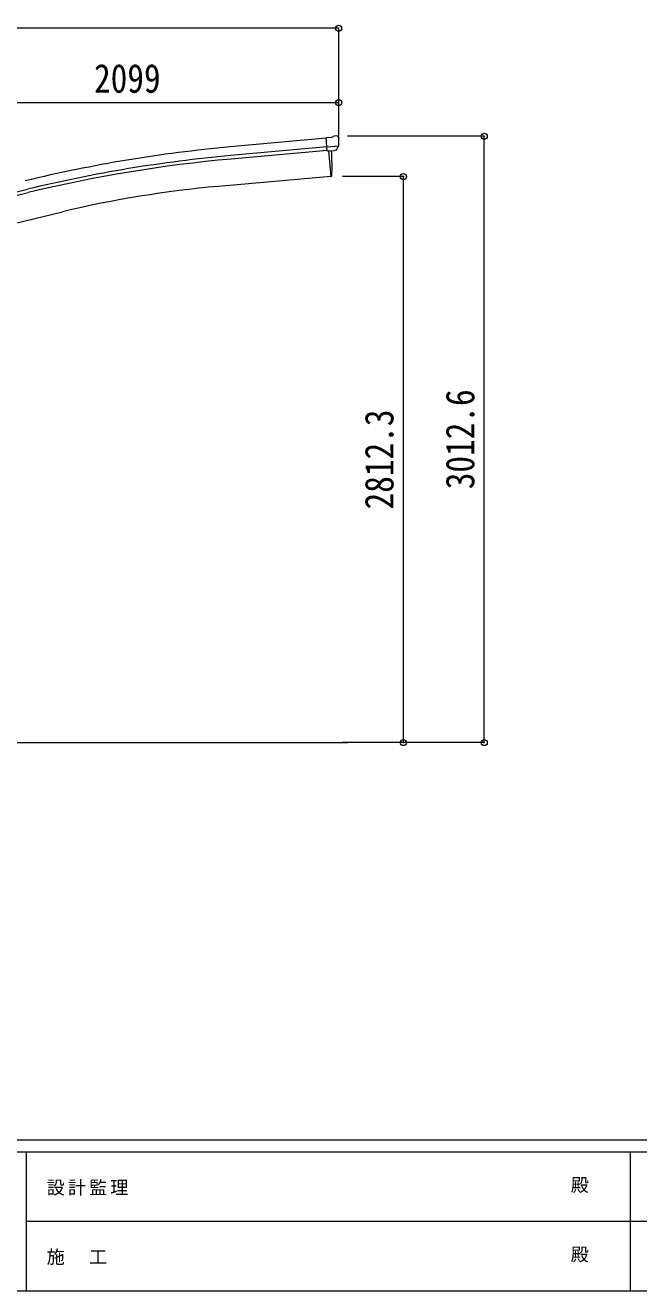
# Model space of a CAD drawing. Units: millimetres at full size, sheet at 1:30. Extents: x -8385 to 8479, y -5853 to 5787.
# Drawn here: x -3407 to -360, y -5853 to 434 of the extents above; entities that cross this region are included whole.
import ezdxf
from ezdxf.enums import TextEntityAlignment as Align

# ---------------------------------------------------------------- set-up
doc = ezdxf.new("R2010")
doc.units = ezdxf.units.MM
doc.header["$LTSCALE"] = 30
doc.header["$PDMODE"] = 32
doc.header["$PDSIZE"] = 30
for name, color, linetype, lineweight in [('0-0_0', 7, 'Continuous', 9), ('0-1_本体', 4, 'Continuous', 9), ('0-2_部品', 7, 'Continuous', 9), ('0-A_寸法', 6, 'Continuous', 9), ('F-0_240', 7, 'Continuous', 9)]:
    doc.layers.add(name, color=color, linetype=linetype, lineweight=lineweight)
doc.styles.add('ＭＳ ゴシック', font='')
doc.styles.get('ＭＳ ゴシック').set_extended_font_data('MS Gothic')

msp = doc.modelspace()

# ---------------------------------------------------------------- linework, layer by layer
at = {"layer": '0-0_0'}
msp.add_line((-3794.23, -3129.71), (-1806.39, -3129.71), dxfattribs=at)
at = {"layer": '0-1_本体'}
for p, q in [((-1913.06, -127.37), (-2389.99, -170.42)), ((-1909.35, -170.21), (-2386.13, -213.2)), ((-1907.82, -187.18), (-2384.6, -230.18)), ((-1900.67, -189.81), (-1889.51, -317.42)), ((-1889.51, -317.42), (-2447.38, -366.22)), ((-3879.83, -497.89), (-3396.79, -380.56)), ((-3875.85, -514.46), (-3392.76, -397.13)), ((-3794.48, -629.74), (-3223.01, -492.54))]:
    msp.add_line(p, q, dxfattribs=at)
for centre, radius, start, end in [((-1765.39, -7096.87), 6954.55, 95.15276, 103.65276), ((-1765.39, -7096.87), 6911.6, 95.15276, 103.65276), ((-1765.39, -7096.87), 6894.55, 95.15276, 103.65276), ((-1985.27, -5648.1), 5302.05, 95, 103.5)]:
    msp.add_arc(centre, radius, start, end, dxfattribs=at)
at = {"layer": '0-2_部品'}
for p, q in [((-1886.63, -123.43), (-1913.2, -125.75)), ((-1886.63, -123.43), (-1874.91, -116.66)), ((-1860.01, -115.07), (-1873.67, -116.27)), ((-1850.87, -120.83), (-1856.36, -116.22)), ((-1849.81, -122.87), (-1849.69, -124.21)), ((-1907.54, -190.41), (-1913.2, -125.75)), ((-1850.34, -165.71), (-1909.25, -170.87)), ((-1863.97, -186.6), (-1871.68, -187.27)), ((-1861.59, -185.2), (-1850.65, -166.26)), ((-1897.58, -189.54), (-1907.54, -190.41)), ((-1900.67, -189.81), (-1889.51, -317.41)), ((-1889.51, -317.41), (-1887.45, -317.16))]:
    msp.add_line(p, q, dxfattribs=at)
for points in [[(-1897.58, -189.54), (-1897.31, -189.61), (-1871.93, -187.39), (-1871.68, -187.27)], [(-1850.26, -165.08), (-1850.55, -166.07), (-1850.65, -166.26)]]:
    msp.add_lwpolyline(points, dxfattribs=at)
for centre, radius, start, end in [((-1873.41, -119.26), 3, 95, 120), ((-1859.57, -120.06), 5, 50.00648, 94.99352), ((-2051.32, -141.85), 202.4, 353.4085, 5), ((-2783.27, -261.6), 900, 356.63919, 4.64986), ((-1887.82, -314.18), 3, 277, 356.63919)]:
    msp.add_arc(centre, radius, start, end, dxfattribs=at)
for centre, major_axis, ratio, start_param, end_param in [((-1845.48, -118.82), (-15.35, 3.44), 0.101033, 5.9751426, 5.9753737), ((-1852.81, -123.12), (2.71, -1.31), 0.997474, 0.5366567, 1.3225652), ((-1864.24, -183.61), (1.62, -2.54), 0.997631, 5.8041905, 5.8929484), ((-1864.31, -183.5), (-3.5, 2.17), 0.650902, 2.1145521, 2.1873627), ((-1864.19, -183.69), (1.62, -2.54), 0.997631, 5.965759, 6.7621801)]:
    msp.add_ellipse(centre, major_axis=major_axis, ratio=ratio, start_param=start_param, end_param=end_param, dxfattribs=at)
at = {"layer": '0-A_寸法'}
for p, q in [((-1851.08, 419.1), (-6065.08, 419.1)), ((-1851.08, 419.1), (-1851.08, 50.1)), ((-3950.08, 50.1), (-1851.08, 50.1)), ((-1851.08, 50.1), (-1851.08, -117.07)), ((-1127.5, -117.07), (-1806.54, -117.07)), ((-1127.5, -3129.72), (-1127.5, -117.07)), ((-1529.3, -317.42), (-1830.72, -317.42)), ((-1529.3, -3129.72), (-1529.3, -317.42)), ((-1529.3, -3129.72), (-1830.72, -3129.72)), ((-1127.5, -3129.72), (-1806.54, -3129.72))]:
    msp.add_line(p, q, dxfattribs=at)
for p in [(-1851.08, 419.1), (-1851.08, 50.1), (-1127.5, -117.07), (-1529.3, -317.42), (-1529.3, -3129.72), (-1127.5, -3129.72)]:
    msp.add_point(p, dxfattribs=at)
at = {"layer": 'F-0_240', "color": 5}
for p, q in [((-8385.45, -5102.66), (8054.55, -5102.66)), ((-8385.45, -5162.66), (5387.79, -5162.66)), ((-3402.21, -5162.66), (-3402.21, -5852.66)), ((-402.21, -5162.66), (-402.21, -5852.66)), ((-3402.21, -5507.66), (2747.79, -5507.66)), ((-8385.45, -5852.66), (8054.55, -5852.66))]:
    msp.add_line(p, q, dxfattribs=at)

# ---------------------------------------------------------------- texts
at = {"layer": '0-A_寸法', "color": 7, "style": 'ＭＳ ゴシック', "width": 0.85}
msp.add_text('2099', height=143, dxfattribs=at).set_placement((-3065.58, 56.1), align=Align.BOTTOM_LEFT)
for s, p in [('3012.6', (-1133.5, -1870.89)), ('2812.3', (-1535.3, -1971.07))]:
    msp.add_text(s, height=143, rotation=90, dxfattribs=at).set_placement(p, align=Align.BOTTOM_LEFT)
at = {"layer": 'F-0_240', "style": 'ＭＳ ゴシック'}
for p in [(-697.92, -5380.16), (-697.92, -5725.16)]:
    msp.add_text('殿', height=65.98, dxfattribs=at).set_placement(p, align=Align.BOTTOM_LEFT)
at = {"layer": 'F-0_240', "char_height": 65.98, "attachment_point": 7, "style": 'ＭＳ ゴシック'}
for s, insert in [('\\T1.17;設計監理', (-3300.89, -5380.16)), ('\\T1.17;施\u3000工', (-3300.89, -5725.16))]:
    msp.add_mtext(s, dxfattribs=dict(at, insert=insert))

doc.saveas('drawing.dxf')
